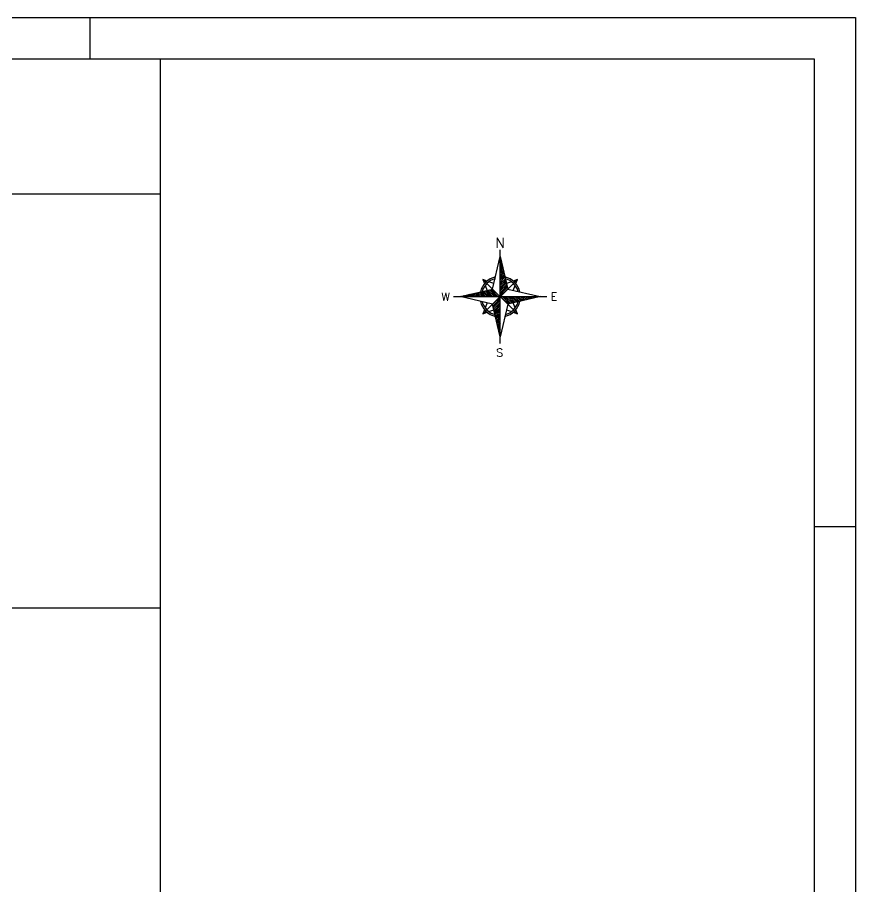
# Model space of a CAD drawing. Header units: inches. Extents: x 555647 to 1112117, y 8563097 to 17126483.
# Drawn here: x 555724.86 to 555765.38, y 8563246.52 to 8563288.52 of the extents above; entities that cross this region are included whole.
import ezdxf

# ---------------------------------------------------------------- set-up
doc = ezdxf.new("R2010")
doc.units = ezdxf.units.IN
doc.header["$MEASUREMENT"] = 0
doc.linetypes.add('CONTINUO', pattern=[0])
doc.layers.add('GE_MOLDURA', color=6, linetype='Continuous')
doc.layers.add('MALHA', color=8, linetype='Continuous')
doc.styles.add('ROMANT', font='romant', dxfattribs={"height": 0.2})

# ---------------------------------------------------------------- blocks, each defined once
blk = doc.blocks.new('rosa')
for p, q in [((0, 3.513), (0.011, 3.524)), ((0, 3.355), (0.041, 3.396)), ((0, 3.197), (0.071, 3.268)), ((0, 3.039), (0.101, 3.14)), ((0, 2.881), (0.131, 3.013)), ((0, 2.723), (0.161, 2.885)), ((0, 2.565), (0.191, 2.757)), ((0, 2.408), (0.221, 2.629)), ((0, 2.25), (0.251, 2.501)), ((0, 2.092), (0.281, 2.373)), ((0, 1.934), (0.311, 2.245)), ((0, 1.776), (0.341, 2.117)), ((0, 1.618), (0.371, 1.989)), ((0, 1.46), (0.401, 1.861)), ((0, 1.302), (0.431, 1.733)), ((0, 1.145), (0.461, 1.606)), ((0, 0.987), (0.491, 1.478)), ((0, 0.829), (0.521, 1.35)), ((0, 0.671), (0.551, 1.222)), ((0, 0.513), (0.581, 1.094)), ((0, 0.355), (0.611, 0.966)), ((0, 0.197), (0.641, 0.838)), ((-3.513, 0), (-3.524, 0.011)), ((-3.355, 0), (-3.396, 0.041)), ((-3.197, 0), (-3.268, 0.071)), ((-3.039, 0), (-3.14, 0.101)), ((-2.881, 0), (-3.013, 0.131)), ((-2.723, 0), (-2.885, 0.161)), ((-2.565, 0), (-2.757, 0.191)), ((-2.408, 0), (-2.629, 0.221)), ((-2.25, 0), (-2.501, 0.251)), ((-2.092, 0), (-2.373, 0.281)), ((-1.934, 0), (-2.245, 0.311)), ((-1.776, 0), (-2.117, 0.341)), ((-1.618, 0), (-1.989, 0.371)), ((-1.46, 0), (-1.861, 0.401)), ((-1.302, 0), (-1.733, 0.431)), ((-1.145, 0), (-1.606, 0.461)), ((-0.987, 0), (-1.478, 0.491)), ((-0.829, 0), (-1.35, 0.521)), ((-0.671, 0), (-1.222, 0.551)), ((-0.513, 0), (-1.094, 0.581)), ((-0.355, 0), (-0.966, 0.611)), ((-0.197, 0), (-0.838, 0.641)), ((-0.039, 0), (-0.71, 0.671)), ((0, 0.039), (0.671, 0.71)), ((0.039, 0), (0.71, -0.671)), ((0.197, 0), (0.838, -0.641)), ((0.355, 0), (0.966, -0.611)), ((0.513, 0), (1.094, -0.581)), ((0.671, 0), (1.222, -0.551)), ((0.829, 0), (1.35, -0.521)), ((0.987, 0), (1.478, -0.491)), ((1.145, 0), (1.606, -0.461)), ((1.302, 0), (1.733, -0.431)), ((1.46, 0), (1.861, -0.401)), ((1.618, 0), (1.989, -0.371)), ((1.776, 0), (2.117, -0.341)), ((1.934, 0), (2.245, -0.311)), ((2.092, 0), (2.373, -0.281)), ((2.25, 0), (2.501, -0.251)), ((2.408, 0), (2.629, -0.221)), ((2.565, 0), (2.757, -0.191)), ((2.723, 0), (2.885, -0.161)), ((2.881, 0), (3.013, -0.131)), ((3.039, 0), (3.14, -0.101)), ((3.197, 0), (3.268, -0.071)), ((3.355, 0), (3.396, -0.041)), ((3.513, 0), (3.524, -0.011)), ((0, -0.039), (-0.671, -0.71)), ((0, -0.197), (-0.641, -0.838)), ((0, -0.355), (-0.611, -0.966)), ((0, -0.513), (-0.581, -1.094)), ((0, -0.671), (-0.551, -1.222)), ((0, -0.829), (-0.521, -1.35)), ((0, -0.987), (-0.491, -1.478)), ((0, -1.145), (-0.461, -1.606)), ((0, -1.302), (-0.431, -1.733)), ((0, -1.46), (-0.401, -1.861)), ((0, -1.618), (-0.371, -1.989)), ((0, -1.776), (-0.341, -2.117)), ((0, -1.934), (-0.311, -2.245)), ((0, -2.092), (-0.281, -2.373)), ((0, -2.25), (-0.251, -2.501)), ((0, -2.408), (-0.221, -2.629)), ((0, -2.565), (-0.191, -2.757)), ((0, -2.723), (-0.161, -2.885)), ((0, -2.881), (-0.131, -3.013)), ((0, -3.039), (-0.101, -3.14)), ((0, -3.197), (-0.071, -3.268)), ((0, -3.355), (-0.041, -3.396)), ((0, -3.513), (-0.011, -3.524))]:
    blk.add_line(p, q)
at = {"layer": 'GE_MOLDURA', "color": 2}
for p, q in [((0, -4.168), (0, 4.168)), ((-4.168, 0), (4.168, 0))]:
    blk.add_line(p, q, dxfattribs=at)
at = {"layer": 'GE_MOLDURA', "color": 1}
for p, q in [((-0.678, 0.678), (0, 3.573)), ((0, 3.573), (0.678, 0.678)), ((-1.538, 1.538), (-1.287, 1.287)), ((-1.165, 1.398), (-1.538, 1.538)), ((-1.538, 1.538), (-1.398, 1.165)), ((-1.337, 1.003), (-1.171, 0.563)), ((-1.182, 1.182), (-0.678, 0.678)), ((-0.563, 1.171), (-1.003, 1.337)), ((1.003, 1.337), (0.563, 1.171)), ((1.182, 1.182), (0.678, 0.678)), ((1.538, 1.538), (1.165, 1.398)), ((1.171, 0.563), (1.337, 1.003)), ((1.538, 1.538), (1.287, 1.287)), ((1.398, 1.165), (1.538, 1.538)), ((-3.573, 0), (-0.678, 0.678)), ((-0.678, -0.678), (-3.573, 0)), ((0.678, -0.678), (-0.678, 0.678)), ((-0.678, -0.678), (0.678, 0.678)), ((0.678, 0.678), (3.573, 0)), ((3.573, 0), (0.678, -0.678)), ((-1.171, -0.563), (-1.337, -1.003)), ((-1.182, -1.182), (-0.678, -0.678)), ((0, -3.573), (-0.678, -0.678)), ((0.678, -0.678), (0, -3.573)), ((1.182, -1.182), (0.678, -0.678)), ((1.337, -1.003), (1.171, -0.563)), ((-1.398, -1.165), (-1.538, -1.538)), ((-1.538, -1.538), (-1.287, -1.287)), ((-1.538, -1.538), (-1.165, -1.398)), ((-1.003, -1.337), (-0.563, -1.171)), ((0.563, -1.171), (1.003, -1.337)), ((1.165, -1.398), (1.538, -1.538)), ((1.538, -1.538), (1.287, -1.287)), ((1.538, -1.538), (1.398, -1.165))]:
    blk.add_line(p, q, dxfattribs=at)
for radius, start, end in [(1.82, 103.42253, 166.57747), (1.671, 106.01007, 163.98993), (1.82, 13.42253, 76.57747), (1.671, 16.01007, 73.98993), (1.82, 193.42253, 256.57747), (1.671, 196.01007, 253.98993), (1.82, 283.42253, 346.57747), (1.671, 286.01007, 343.98993)]:
    blk.add_arc((0, 0), radius, start, end, dxfattribs=at)
at = {"layer": 'GE_MOLDURA', "color": 4, "style": 'ROMANT'}
for s, height, p in [('N', 0.9, (-0.426, 4.362)), ('W', 0.715, (-5.233, -0.361)), ('E', 0.715, (4.51, -0.357)), ('S', 0.715, (-0.348, -5.353))]:
    blk.add_text(s, height=height, rotation=0, dxfattribs=at).set_placement(p)

msp = doc.modelspace()

# ---------------------------------------------------------------- linework, layer by layer
for p, q in [((555646.583, 8563288.524), (555765.383, 8563288.524)), ((555765.383, 8563288.524), (555765.383, 8563204.524)), ((555731.783, 8563220.428), (555731.783, 8563286.524))]:
    msp.add_line(p, q)
at = {"color": 1}
for p, q in [((555728.383, 8563286.524), (555728.383, 8563288.524)), ((555763.383, 8563263.924), (555765.383, 8563263.924))]:
    msp.add_line(p, q, dxfattribs=at)
at = {"color": 5}
for p, q in [((555651.583, 8563286.524), (555763.383, 8563286.524)), ((555763.383, 8563286.524), (555763.383, 8563206.524))]:
    msp.add_line(p, q, dxfattribs=at)
at = {"layer": 'MALHA', "color": 8, "linetype": 'CONTINUO'}
for p, q in [((555651.583, 8563280, -3.015), (555731.783, 8563280, -0.495)), ((555651.583, 8563260, -3.015), (555731.783, 8563260, -0.495))]:
    msp.add_line(p, q, dxfattribs=at)

# ---------------------------------------------------------------- block references
at = {"xscale": 0.5413118250435218, "yscale": 0.5413118251599371, "zscale": 0.5413118250496648}
msp.add_blockref('rosa', (555748.198, 8563275.029, -0.804), dxfattribs=at)

doc.saveas('drawing.dxf')
